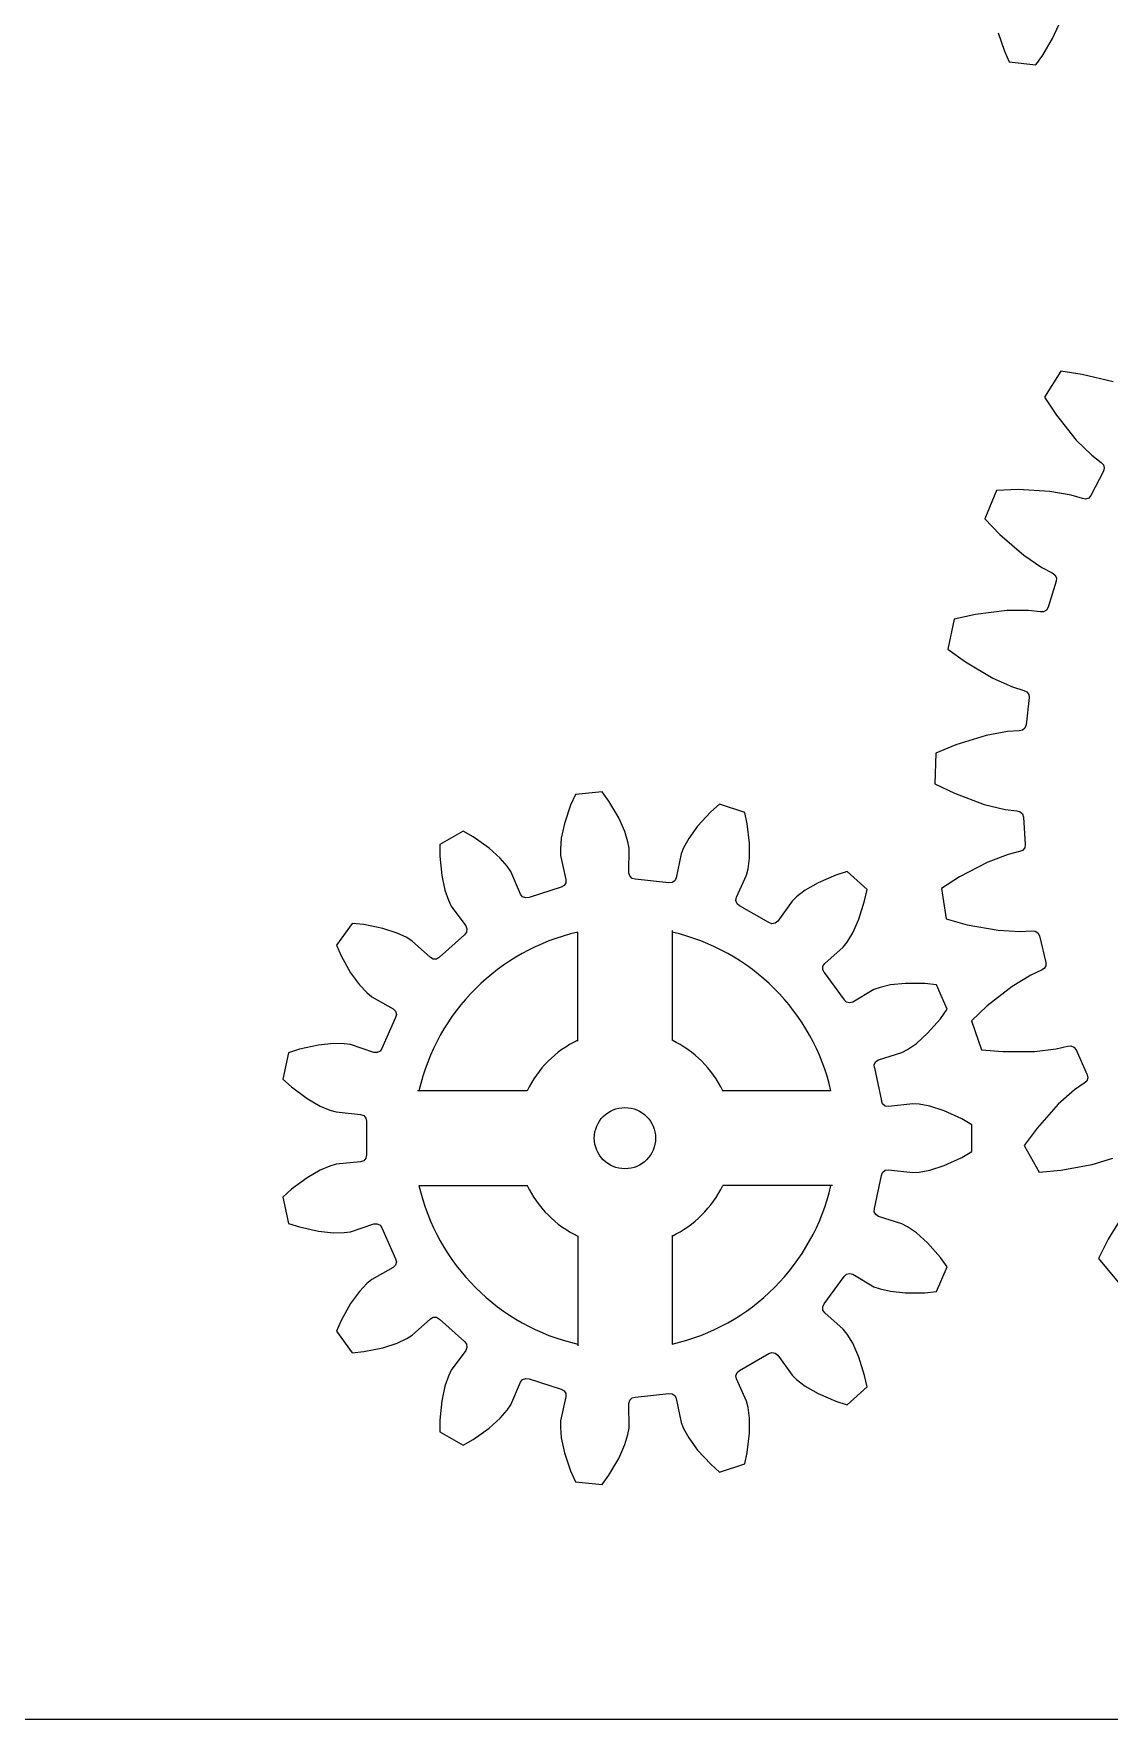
# Model space of a CAD drawing. Header units: millimetres. Extents: x -584 to 91, y -356 to 139.
# Drawn here: x -166.2 to -113.5, y -165.5 to -82.9 of the extents above; entities that cross this region are included whole.
import ezdxf

# ---------------------------------------------------------------- set-up
doc = ezdxf.new("R2010")
doc.units = ezdxf.units.MM
doc.layers.get('0').update_dxf_attribs({"linetype": 'CONTINUOUS'})

msp = doc.modelspace()

# ---------------------------------------------------------------- linework, layer by layer
at = {"color": 5, "lineweight": 0}
for p, q in [((-116.302, -83.186), (-116.005, -82.512)), ((-118.966, -82.906), (-118.662, -83.801)), ((-116.786, -83.999), (-116.302, -83.186)), ((-118.662, -83.801), (-118.428, -84.326)), ((-117.123, -84.463), (-116.786, -83.999)), ((-118.428, -84.326), (-117.123, -84.463)), ((-115.898, -99.48), (-116.702, -100.747)), ((-114.852, -99.63), (-115.898, -99.48)), ((-113.338, -99.991), (-114.852, -99.63)), ((-116.702, -100.747), (-116.121, -101.63)), ((-116.121, -101.63), (-115.149, -102.846)), ((-115.149, -102.846), (-114.388, -103.592)), ((-114.388, -103.592), (-113.933, -103.944)), ((-113.933, -103.944), (-113.816, -104.056)), ((-113.81, -104.37), (-114.426, -105.565)), ((-113.816, -104.056), (-113.771, -104.213)), ((-113.771, -104.213), (-113.81, -104.37)), ((-119.055, -105.314), (-119.62, -106.704)), ((-117.998, -105.274), (-119.055, -105.314)), ((-116.444, -105.36), (-117.998, -105.274)), ((-115.395, -105.546), (-116.444, -105.36)), ((-114.845, -105.713), (-115.395, -105.546)), ((-114.426, -105.565), (-114.532, -105.688)), ((-114.685, -105.743), (-114.845, -105.713)), ((-114.532, -105.688), (-114.685, -105.743)), ((-119.62, -106.704), (-118.89, -107.469)), ((-118.89, -107.469), (-117.717, -108.492)), ((-117.717, -108.492), (-116.835, -109.09)), ((-116.835, -109.09), (-116.325, -109.355)), ((-116.128, -109.753), (-116.52, -111.038)), ((-116.325, -109.355), (-116.189, -109.445)), ((-116.189, -109.445), (-116.117, -109.591)), ((-116.117, -109.591), (-116.128, -109.753)), ((-120.087, -111.39), (-121.12, -111.617)), ((-118.543, -111.197), (-120.087, -111.39)), ((-117.477, -111.193), (-118.543, -111.197)), ((-116.905, -111.258), (-117.477, -111.193)), ((-116.743, -111.259), (-116.905, -111.258)), ((-116.602, -111.179), (-116.743, -111.259)), ((-116.52, -111.038), (-116.602, -111.179)), ((-121.12, -111.617), (-121.427, -113.086)), ((-121.427, -113.086), (-120.573, -113.709)), ((-120.573, -113.709), (-119.236, -114.506)), ((-119.236, -114.506), (-118.261, -114.937)), ((-118.261, -114.937), (-117.711, -115.106)), ((-117.711, -115.106), (-117.562, -115.171)), ((-117.447, -115.463), (-117.603, -116.797)), ((-117.562, -115.171), (-117.465, -115.301)), ((-117.465, -115.301), (-117.447, -115.463)), ((-118.517, -117.12), (-119.565, -117.315)), ((-117.943, -117.083), (-118.517, -117.12)), ((-117.783, -117.055), (-117.943, -117.083)), ((-117.659, -116.95), (-117.783, -117.055)), ((-117.603, -116.797), (-117.659, -116.95)), ((-121.05, -117.781), (-122.025, -118.189)), ((-119.565, -117.315), (-121.05, -117.781)), ((-122.025, -118.189), (-122.066, -119.689)), ((-122.066, -119.689), (-121.114, -120.149)), ((-139.676, -120.211), (-139.909, -120.736)), ((-138.37, -120.074), (-139.676, -120.211)), ((-138.033, -120.539), (-138.37, -120.074)), ((-121.114, -120.149), (-119.656, -120.694)), ((-139.909, -120.736), (-140.214, -121.632)), ((-137.549, -121.352), (-138.033, -120.539)), ((-137.252, -122.025), (-137.549, -121.352)), ((-133.049, -121.063), (-133.691, -121.757)), ((-132.622, -120.678), (-133.049, -121.063)), ((-131.374, -121.084), (-132.622, -120.678)), ((-131.255, -121.645), (-131.374, -121.084)), ((-119.656, -120.694), (-118.62, -120.945)), ((-118.62, -120.945), (-118.049, -121.013)), ((-118.049, -121.013), (-117.891, -121.05)), ((-117.891, -121.05), (-117.772, -121.161)), ((-117.772, -121.161), (-117.725, -121.316)), ((-117.725, -121.316), (-117.64, -122.657)), ((-145.173, -121.998), (-146.309, -122.654)), ((-144.676, -122.285), (-145.173, -121.998)), ((-140.214, -121.632), (-140.364, -122.352)), ((-137.099, -122.528), (-137.252, -122.025)), ((-133.691, -121.757), (-134.122, -122.354)), ((-131.143, -122.585), (-131.255, -121.645)), ((-146.309, -122.654), (-146.309, -123.228)), ((-143.903, -122.83), (-144.676, -122.285)), ((-143.358, -123.325), (-143.903, -122.83)), ((-140.364, -122.352), (-140.409, -122.876)), ((-140.409, -122.876), (-140.398, -123.191)), ((-137.044, -122.838), (-137.099, -122.528)), ((-137.054, -124.039), (-137.044, -122.838)), ((-134.376, -122.814), (-134.494, -123.106)), ((-134.122, -122.354), (-134.376, -122.814)), ((-131.145, -123.321), (-131.143, -122.585)), ((-117.924, -122.999), (-118.482, -123.138)), ((-117.771, -122.943), (-117.924, -122.999)), ((-117.668, -122.818), (-117.771, -122.943)), ((-117.64, -122.657), (-117.668, -122.818)), ((-146.309, -123.228), (-146.223, -124.17)), ((-143.014, -123.722), (-143.358, -123.325)), ((-142.837, -123.983), (-143.014, -123.722)), ((-140.398, -123.191), (-140.14, -124.363)), ((-134.494, -123.106), (-134.734, -124.282)), ((-131.211, -123.842), (-131.145, -123.321)), ((-119.478, -123.517), (-120.856, -124.24)), ((-118.482, -123.138), (-119.478, -123.517)), ((-146.223, -124.17), (-146.068, -124.889)), ((-142.357, -125.084), (-142.837, -123.983)), ((-140.146, -124.525), (-140.232, -124.663)), ((-140.14, -124.363), (-140.146, -124.525)), ((-137.014, -124.196), (-137.054, -124.039)), ((-136.901, -124.313), (-137.014, -124.196)), ((-136.744, -124.357), (-136.901, -124.313)), ((-135.103, -124.53), (-136.744, -124.357)), ((-134.941, -124.519), (-135.103, -124.53)), ((-134.806, -124.428), (-134.941, -124.519)), ((-134.734, -124.282), (-134.806, -124.428)), ((-131.783, -125.241), (-131.287, -124.149)), ((-131.287, -124.149), (-131.211, -123.842)), ((-127.784, -124.525), (-128.42, -124.895)), ((-126.914, -124.151), (-127.784, -124.525)), ((-126.368, -123.974), (-126.914, -124.151)), ((-125.393, -124.852), (-126.368, -123.974)), ((-120.856, -124.24), (-121.743, -124.816)), ((-146.068, -124.889), (-145.896, -125.386)), ((-145.896, -125.386), (-145.758, -125.669)), ((-142.257, -125.211), (-142.357, -125.084)), ((-142.106, -125.272), (-142.257, -125.211)), ((-141.945, -125.249), (-142.106, -125.272)), ((-140.376, -124.739), (-141.945, -125.249)), ((-140.232, -124.663), (-140.376, -124.739)), ((-131.811, -125.401), (-131.783, -125.241)), ((-131.755, -125.554), (-131.811, -125.401)), ((-129.066, -125.431), (-129.764, -126.407)), ((-128.839, -125.212), (-129.066, -125.431)), ((-128.42, -124.895), (-128.839, -125.212)), ((-125.793, -126.317), (-125.512, -125.414)), ((-125.512, -125.414), (-125.393, -124.852)), ((-121.743, -124.816), (-121.515, -126.299)), ((-145.758, -125.669), (-145.045, -126.635)), ((-131.631, -125.658), (-131.755, -125.554)), ((-130.201, -126.483), (-131.631, -125.658)), ((-121.515, -126.299), (-120.496, -126.582)), ((-150.605, -126.521), (-151.376, -127.583)), ((-150.034, -126.581), (-150.605, -126.521)), ((-149.106, -126.766), (-150.034, -126.581)), ((-148.407, -126.995), (-149.106, -126.766)), ((-147.931, -127.218), (-148.407, -126.995)), ((-145.107, -127.075), (-146.334, -128.179)), ((-145.007, -126.947), (-145.107, -127.075)), ((-145.045, -126.635), (-144.984, -126.786)), ((-144.984, -126.786), (-145.007, -126.947)), ((-130.049, -126.539), (-130.201, -126.483)), ((-129.889, -126.511), (-130.049, -126.539)), ((-129.764, -126.407), (-129.889, -126.511)), ((-126.366, -127.439), (-126.094, -126.989)), ((-126.094, -126.989), (-125.793, -126.317)), ((-120.496, -126.582), (-118.964, -126.858)), ((-118.964, -126.858), (-117.9, -126.919)), ((-117.9, -126.919), (-117.326, -126.885)), ((-117.326, -126.885), (-117.164, -126.893)), ((-117.164, -126.893), (-117.027, -126.981)), ((-117.027, -126.981), (-116.953, -127.125)), ((-116.953, -127.125), (-116.631, -128.43)), ((-151.376, -127.583), (-151.143, -128.107)), ((-147.663, -127.385), (-147.931, -127.218)), ((-146.778, -128.195), (-147.663, -127.385)), ((-127.458, -128.483), (-126.56, -127.687)), ((-126.56, -127.687), (-126.366, -127.439)), ((-151.143, -128.107), (-150.681, -128.933)), ((-146.634, -128.271), (-146.778, -128.195)), ((-146.471, -128.265), (-146.634, -128.271)), ((-146.334, -128.179), (-146.471, -128.265)), ((-127.559, -128.781), (-127.549, -128.618)), ((-127.488, -128.926), (-127.559, -128.781)), ((-127.549, -128.618), (-127.458, -128.483)), ((-116.709, -128.734), (-116.849, -128.817)), ((-116.629, -128.592), (-116.709, -128.734)), ((-116.631, -128.43), (-116.629, -128.592)), ((-150.681, -128.933), (-150.246, -129.527)), ((-150.246, -129.527), (-149.887, -129.911)), ((-127.488, -128.926), (-126.518, -130.262)), ((-124.244, -129.535), (-124.756, -129.654)), ((-123.513, -129.456), (-124.244, -129.535)), ((-122.566, -129.468), (-123.513, -129.456)), ((-121.996, -129.528), (-122.566, -129.468)), ((-121.462, -130.727), (-121.996, -129.528)), ((-118.286, -129.604), (-119.512, -130.562)), ((-117.373, -129.054), (-118.286, -129.604)), ((-116.849, -128.817), (-117.373, -129.054)), ((-149.887, -129.911), (-149.645, -130.114)), ((-149.645, -130.114), (-148.601, -130.706)), ((-126.401, -130.375), (-126.518, -130.262)), ((-126.244, -130.414), (-126.401, -130.375)), ((-126.087, -130.37), (-126.244, -130.414)), ((-125.053, -129.762), (-126.087, -130.37)), ((-124.756, -129.654), (-125.053, -129.762)), ((-148.48, -131.133), (-149.151, -132.64)), ((-148.601, -130.706), (-148.485, -130.819)), ((-148.485, -130.819), (-148.44, -130.975)), ((-148.44, -130.975), (-148.48, -131.133)), ((-122.423, -131.903), (-121.799, -131.192)), ((-121.799, -131.192), (-121.462, -130.727)), ((-119.512, -130.562), (-120.282, -131.286)), ((-122.971, -132.394), (-122.423, -131.903)), ((-120.282, -131.286), (-119.793, -132.705)), ((-153.727, -132.863), (-154, -134.147)), ((-153.181, -132.686), (-153.727, -132.863)), ((-152.259, -132.477), (-153.181, -132.686)), ((-151.526, -132.402), (-152.259, -132.477)), ((-151.001, -132.413), (-151.526, -132.402)), ((-150.688, -132.456), (-151.001, -132.413)), ((-149.55, -132.836), (-150.688, -132.456)), ((-149.388, -132.847), (-149.55, -132.836)), ((-149.242, -132.775), (-149.388, -132.847)), ((-149.151, -132.64), (-149.242, -132.775)), ((-124.825, -133.205), (-123.681, -132.843)), ((-123.681, -132.843), (-123.402, -132.694)), ((-123.402, -132.694), (-122.971, -132.394)), ((-119.793, -132.705), (-118.74, -132.801)), ((-118.74, -132.801), (-117.184, -132.799)), ((-117.184, -132.799), (-116.126, -132.67)), ((-116.126, -132.67), (-115.567, -132.533)), ((-115.567, -132.533), (-115.406, -132.512)), ((-115.406, -132.512), (-115.256, -132.575)), ((-115.256, -132.575), (-115.157, -132.704)), ((-115.157, -132.704), (-114.607, -133.929)), ((-125.039, -133.435), (-124.963, -133.291)), ((-125.033, -133.597), (-125.039, -133.435)), ((-125.033, -133.597), (-124.69, -135.211)), ((-124.963, -133.291), (-124.825, -133.205)), ((-154, -134.147), (-153.573, -134.531)), ((-153.573, -134.531), (-152.816, -135.098)), ((-114.752, -134.349), (-115.226, -134.676)), ((-114.629, -134.243), (-114.752, -134.349)), ((-114.576, -134.089), (-114.629, -134.243)), ((-114.607, -133.929), (-114.576, -134.089)), ((-152.816, -135.098), (-152.177, -135.463)), ((-124.629, -135.362), (-124.69, -135.211)), ((-124.501, -135.463), (-124.629, -135.362)), ((-123.148, -135.351), (-124.34, -135.486)), ((-122.833, -135.373), (-123.148, -135.351)), ((-122.317, -135.472), (-122.833, -135.373)), ((-116.025, -135.38), (-117.061, -136.541)), ((-115.226, -134.676), (-116.025, -135.38)), ((-152.177, -135.463), (-151.693, -135.668)), ((-151.693, -135.668), (-151.39, -135.755)), ((-151.39, -135.755), (-150.195, -135.871)), ((-150.195, -135.871), (-150.042, -135.927)), ((-150.042, -135.927), (-149.938, -136.052)), ((-149.938, -136.052), (-149.91, -136.212)), ((-149.91, -136.212), (-149.91, -137.862)), ((-124.34, -135.486), (-124.501, -135.463)), ((-121.616, -135.698), (-122.317, -135.472)), ((-120.757, -136.094), (-121.616, -135.698)), ((-120.26, -136.381), (-120.757, -136.094)), ((-120.26, -137.693), (-120.26, -136.381)), ((-117.061, -136.541), (-117.689, -137.392)), ((-149.91, -137.862), (-149.938, -138.022)), ((-120.757, -137.98), (-120.26, -137.693)), ((-117.689, -137.392), (-116.954, -138.701)), ((-152.177, -138.611), (-152.816, -138.977)), ((-151.693, -138.406), (-152.177, -138.611)), ((-151.39, -138.319), (-151.693, -138.406)), ((-150.195, -138.203), (-151.39, -138.319)), ((-150.042, -138.147), (-150.195, -138.203)), ((-149.938, -138.022), (-150.042, -138.147)), ((-124.629, -138.712), (-124.501, -138.612)), ((-124.501, -138.612), (-124.34, -138.589)), ((-124.34, -138.589), (-123.148, -138.723)), ((-122.833, -138.701), (-122.317, -138.602)), ((-122.317, -138.602), (-121.616, -138.377)), ((-121.616, -138.377), (-120.757, -137.98)), ((-116.954, -138.701), (-115.901, -138.607)), ((-115.901, -138.607), (-114.37, -138.327)), ((-114.37, -138.327), (-113.353, -138.011)), ((-152.816, -138.977), (-153.573, -139.543)), ((-125.033, -140.477), (-124.69, -138.863)), ((-124.69, -138.863), (-124.629, -138.712)), ((-123.148, -138.723), (-122.833, -138.701)), ((-153.573, -139.543), (-154, -139.927)), ((-154, -139.927), (-153.727, -141.211)), ((-125.039, -140.639), (-125.033, -140.477)), ((-124.963, -140.783), (-125.039, -140.639)), ((-124.825, -140.87), (-124.963, -140.783)), ((-123.681, -141.232), (-124.825, -140.87)), ((-112.77, -140.66), (-113.582, -141.987)), ((-153.727, -141.211), (-153.181, -141.388)), ((-153.181, -141.388), (-152.259, -141.597)), ((-152.259, -141.597), (-151.526, -141.672)), ((-151.526, -141.672), (-151.001, -141.662)), ((-151.001, -141.662), (-150.688, -141.618)), ((-150.688, -141.618), (-149.55, -141.238)), ((-149.55, -141.238), (-149.388, -141.227)), ((-149.388, -141.227), (-149.242, -141.299)), ((-149.242, -141.299), (-149.151, -141.434)), ((-149.151, -141.434), (-148.48, -142.941)), ((-123.402, -141.38), (-123.681, -141.232)), ((-122.971, -141.68), (-123.402, -141.38)), ((-122.423, -142.171), (-122.971, -141.68)), ((-113.582, -141.987), (-114.048, -142.936)), ((-121.799, -142.883), (-122.423, -142.171)), ((-148.601, -143.369), (-149.645, -143.961)), ((-148.485, -143.255), (-148.601, -143.369)), ((-148.44, -143.099), (-148.485, -143.255)), ((-148.48, -142.941), (-148.44, -143.099)), ((-121.996, -144.546), (-121.462, -143.347)), ((-121.462, -143.347), (-121.799, -142.883)), ((-114.048, -142.936), (-113.091, -144.093)), ((-149.887, -144.164), (-150.246, -144.547)), ((-149.645, -143.961), (-149.887, -144.164)), ((-127.488, -145.148), (-126.518, -143.813)), ((-126.518, -143.813), (-126.401, -143.7)), ((-126.401, -143.7), (-126.244, -143.66)), ((-126.244, -143.66), (-126.087, -143.704)), ((-126.087, -143.704), (-125.053, -144.312)), ((-125.053, -144.312), (-124.756, -144.42)), ((-124.756, -144.42), (-124.244, -144.539)), ((-150.681, -145.141), (-151.143, -145.967)), ((-150.246, -144.547), (-150.681, -145.141)), ((-127.559, -145.294), (-127.488, -145.148)), ((-127.549, -145.456), (-127.559, -145.294)), ((-124.244, -144.539), (-123.513, -144.619)), ((-123.513, -144.619), (-122.566, -144.606)), ((-122.566, -144.606), (-121.996, -144.546)), ((-151.143, -145.967), (-151.376, -146.491)), ((-147.663, -146.689), (-146.778, -145.879)), ((-146.778, -145.879), (-146.634, -145.803)), ((-146.634, -145.803), (-146.471, -145.809)), ((-146.471, -145.809), (-146.334, -145.895)), ((-146.334, -145.895), (-145.107, -147)), ((-127.458, -145.591), (-127.549, -145.456)), ((-126.56, -146.387), (-127.458, -145.591)), ((-151.376, -146.491), (-150.605, -147.553)), ((-148.407, -147.079), (-147.931, -146.856)), ((-147.931, -146.856), (-147.663, -146.689)), ((-126.366, -146.636), (-126.56, -146.387)), ((-126.094, -147.086), (-126.366, -146.636)), ((-150.605, -147.553), (-150.034, -147.493)), ((-150.034, -147.493), (-149.106, -147.309)), ((-149.106, -147.309), (-148.407, -147.079)), ((-145.045, -147.439), (-145.758, -148.405)), ((-145.107, -147), (-145.007, -147.128)), ((-144.984, -147.288), (-145.045, -147.439)), ((-145.007, -147.128), (-144.984, -147.288)), ((-131.631, -148.416), (-130.201, -147.591)), ((-130.201, -147.591), (-130.049, -147.535)), ((-130.049, -147.535), (-129.889, -147.563)), ((-129.889, -147.563), (-129.764, -147.667)), ((-129.764, -147.667), (-129.066, -148.644)), ((-125.793, -147.757), (-126.094, -147.086)), ((-125.512, -148.661), (-125.793, -147.757)), ((-145.758, -148.405), (-145.896, -148.688)), ((-131.811, -148.673), (-131.755, -148.52)), ((-131.755, -148.52), (-131.631, -148.416)), ((-146.068, -149.185), (-146.223, -149.904)), ((-145.896, -148.688), (-146.068, -149.185)), ((-142.837, -150.091), (-142.357, -148.991)), ((-142.357, -148.991), (-142.257, -148.863)), ((-142.257, -148.863), (-142.106, -148.802)), ((-142.106, -148.802), (-141.945, -148.825)), ((-141.945, -148.825), (-140.376, -149.335)), ((-140.376, -149.335), (-140.232, -149.411)), ((-140.232, -149.411), (-140.146, -149.549)), ((-131.783, -148.833), (-131.811, -148.673)), ((-131.287, -149.926), (-131.783, -148.833)), ((-129.066, -148.644), (-128.839, -148.862)), ((-128.839, -148.862), (-128.42, -149.18)), ((-128.42, -149.18), (-127.784, -149.55)), ((-126.368, -150.1), (-125.393, -149.222)), ((-125.393, -149.222), (-125.512, -148.661)), ((-146.223, -149.904), (-146.309, -150.847)), ((-143.014, -150.352), (-142.837, -150.091)), ((-140.14, -149.711), (-140.398, -150.883)), ((-140.146, -149.549), (-140.14, -149.711)), ((-137.054, -150.036), (-137.014, -149.878)), ((-137.044, -151.236), (-137.054, -150.036)), ((-137.014, -149.878), (-136.901, -149.761)), ((-136.901, -149.761), (-136.744, -149.717)), ((-136.744, -149.717), (-135.103, -149.545)), ((-135.103, -149.545), (-134.941, -149.555)), ((-134.941, -149.555), (-134.806, -149.646)), ((-134.806, -149.646), (-134.734, -149.792)), ((-134.734, -149.792), (-134.494, -150.968)), ((-131.211, -150.232), (-131.287, -149.926)), ((-131.145, -150.753), (-131.211, -150.232)), ((-127.784, -149.55), (-126.914, -149.923)), ((-126.914, -149.923), (-126.368, -150.1)), ((-146.309, -150.847), (-146.309, -151.42)), ((-143.903, -151.244), (-143.358, -150.75)), ((-143.358, -150.75), (-143.014, -150.352)), ((-140.398, -150.883), (-140.409, -151.199)), ((-134.494, -150.968), (-134.376, -151.26)), ((-131.143, -151.489), (-131.145, -150.753)), ((-146.309, -151.42), (-145.173, -152.077)), ((-145.173, -152.077), (-144.676, -151.79)), ((-144.676, -151.79), (-143.903, -151.244)), ((-140.409, -151.199), (-140.364, -151.722)), ((-140.364, -151.722), (-140.214, -152.443)), ((-137.252, -152.049), (-137.099, -151.546)), ((-137.099, -151.546), (-137.044, -151.236)), ((-134.376, -151.26), (-134.122, -151.72)), ((-134.122, -151.72), (-133.691, -152.317)), ((-131.255, -152.429), (-131.143, -151.489)), ((-140.214, -152.443), (-139.909, -153.338)), ((-138.033, -153.536), (-137.549, -152.723)), ((-137.549, -152.723), (-137.252, -152.049)), ((-133.691, -152.317), (-133.049, -153.012)), ((-131.374, -152.99), (-131.255, -152.429)), ((-139.909, -153.338), (-139.676, -153.863)), ((-138.37, -154), (-138.033, -153.536)), ((-133.049, -153.012), (-132.622, -153.396)), ((-132.622, -153.396), (-131.374, -152.99)), ((-139.676, -153.863), (-138.37, -154))]:
    msp.add_line(p, q, dxfattribs=at)
at = {"color": 1, "lineweight": 0}
for p, q in [((-139.561, -132.28), (-139.561, -126.948)), ((-134.934, -126.873), (-134.934, -132.243)), ((-142.041, -134.724), (-147.411, -134.724)), ((-127.158, -134.724), (-132.49, -134.724)), ((-147.337, -139.35), (-142.005, -139.35)), ((-127.084, -139.35), (-132.454, -139.35)), ((-139.561, -141.831), (-139.561, -147.201)), ((-134.934, -141.794), (-134.934, -147.127))]:
    msp.add_line(p, q, dxfattribs=at)
at = {"lineweight": 0}
msp.add_lwpolyline([(-519, -165.5), (90.6, -165.5), (90.6, 139.3), (-519, 139.3)], close=True, dxfattribs=at)
at = {"color": 1, "lineweight": 0}
msp.add_circle((-137.247, -137.037), 1.5, dxfattribs=at)
for radius, start, end in [(10.351, 102.91308, 167.08692), (10.351, 12.91308, 77.08692), (5.323, 115.75899, 154.24101), (5.323, 25.75899, 64.24101), (10.351, 192.91308, 257.08692), (5.323, 205.75899, 244.24101), (5.323, 295.75899, 334.24101), (10.351, 282.91308, 347.08692)]:
    msp.add_arc((-137.247, -137.037), radius, start, end, dxfattribs=at)

doc.saveas('drawing.dxf')
